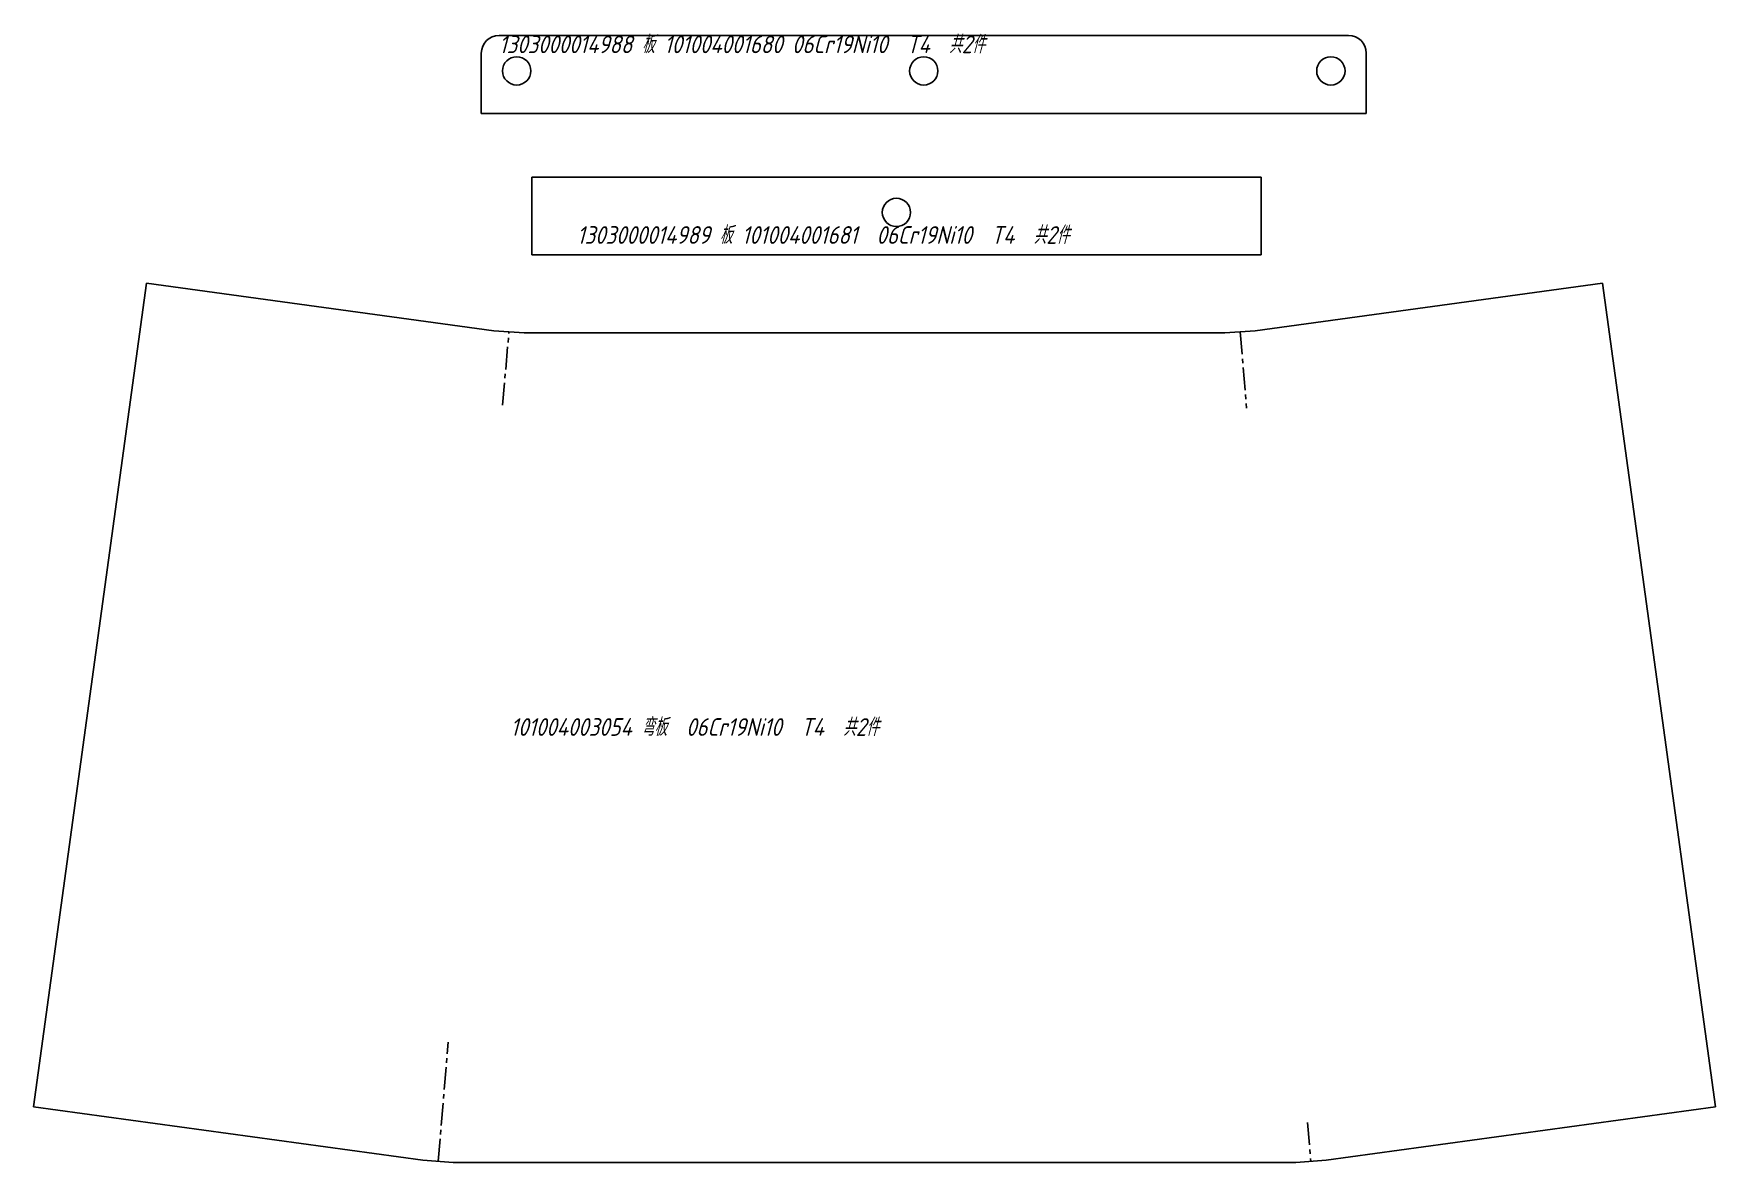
# Model space of a CAD drawing. Header units: millimetres. Extents: x -3655 to 91731, y -8503 to 8404.
# Drawn here: x 13645 to 14120.1, y 1925.9 to 2244.7 of the extents above; entities that cross this region are included whole.
import ezdxf

# ---------------------------------------------------------------- set-up
doc = ezdxf.new("R2010")
doc.units = ezdxf.units.MM
doc.linetypes.add('CENTER', pattern=[10.16, 6.35, -1.27, 1.27, -1.27])
doc.styles.get("Standard").update_dxf_attribs({"font": 'gbeitc.shx', "bigfont": 'gbcbig.shx'})

# ---------------------------------------------------------------- blocks, each defined once
blk = doc.blocks.new('4845')
at = {"color": 7, "linetype": 'Continuous', "lineweight": 25}
for p, q in [((3773.93, 2220.2), (3533.93, 2220.2)), ((3528.93, 2215.2), (3528.93, 2198.2)), ((3778.93, 2198.2), (3778.93, 2215.2)), ((3528.93, 2198.2), (3778.93, 2198.2))]:
    blk.add_line(p, q, dxfattribs=at)
for centre in [(3538.93, 2210.2), (3653.93, 2210.2), (3768.93, 2210.2)]:
    blk.add_circle(centre, 4, dxfattribs=at)
for centre, start, end in [((3533.93, 2215.2), 90, 180), ((3773.93, 2215.2), 0, 90)]:
    blk.add_arc(centre, 5, start, end, dxfattribs=at)
at = {"color": 1, "insert": (3533.93, 2220.2), "char_height": 5, "attachment_point": 1}
blk.add_mtext_dynamic_manual_height_columns('{\\C3;1303000014988 板 101004001680 06Cr19Ni10  T4  共2件}', width=245, gutter_width=12.5, heights=[0], dxfattribs=at)
blk = doc.blocks.new('48794545145')
at = {"color": 7, "linetype": 'Continuous', "lineweight": 25}
for p, q in [((3342.22, 2242.2), (3136.22, 2242.2)), ((3136.22, 2242.2), (3136.22, 2220.2)), ((3342.22, 2220.2), (3342.22, 2242.2)), ((3136.22, 2220.2), (3342.22, 2220.2))]:
    blk.add_line(p, q, dxfattribs=at)
blk.add_circle((3239.22, 2232.2), 4, dxfattribs=at)
at = {"color": 1, "insert": (3148.96, 2228.32), "char_height": 5, "attachment_point": 1}
blk.add_mtext_dynamic_manual_height_columns('{\\C3;1303000014989 板 101004001681  06Cr19Ni10  T4  共2件}', width=245, gutter_width=12.5, heights=[0], dxfattribs=at)
blk = doc.blocks.new('844555656')
at = {"color": 7, "linetype": 'Continuous', "lineweight": 25}
for p, q in [((3083, 2097.79), (3051.11, 1865.11)), ((3181.09, 2084.35), (3083, 2097.79)), ((3494.32, 2097.79), (3396.23, 2084.35)), ((3526.21, 1865.11), (3494.32, 2097.79)), ((3189.66, 2083.75), (3181.09, 2084.35)), ((3387.66, 2083.75), (3189.66, 2083.75)), ((3396.23, 2084.35), (3387.66, 2083.75)), ((3161.09, 1850.04), (3051.11, 1865.11)), ((3526.21, 1865.11), (3416.23, 1850.04)), ((3161.09, 1850.04), (3169.66, 1849.45)), ((3407.66, 1849.45), (3169.66, 1849.45)), ((3407.66, 1849.45), (3416.23, 1850.04))]:
    blk.add_line(p, q, dxfattribs=at)
at = {"color": 6, "linetype": 'CENTER'}
for p, q in [((3183.61, 2063.33), (3185.38, 2084.05)), ((3391.95, 2084.05), (3393.79, 2062.45)), ((3165.38, 1849.74), (3168.25, 1883.4)), ((3411.01, 1860.7), (3411.95, 1849.74))]:
    blk.add_line(p, q, dxfattribs=at)
at = {"color": 1, "insert": (3185.82, 1974.92), "char_height": 5, "attachment_point": 1}
blk.add_mtext_dynamic_manual_height_columns('{\\C3;101004003054 弯板  06Cr19Ni10  T4  共2件}', width=245, gutter_width=12.5, heights=[0], dxfattribs=at)

msp = doc.modelspace()

# ---------------------------------------------------------------- block references
at = {"color": 1}
for name, p in [('4845', (10242.58856, 23.988)), ('48794545145', (10649.57915, -37.99013)), ('844555656', (10593.93591, 76.43103))]:
    msp.add_blockref(name, p, dxfattribs=at)

doc.saveas('drawing.dxf')
